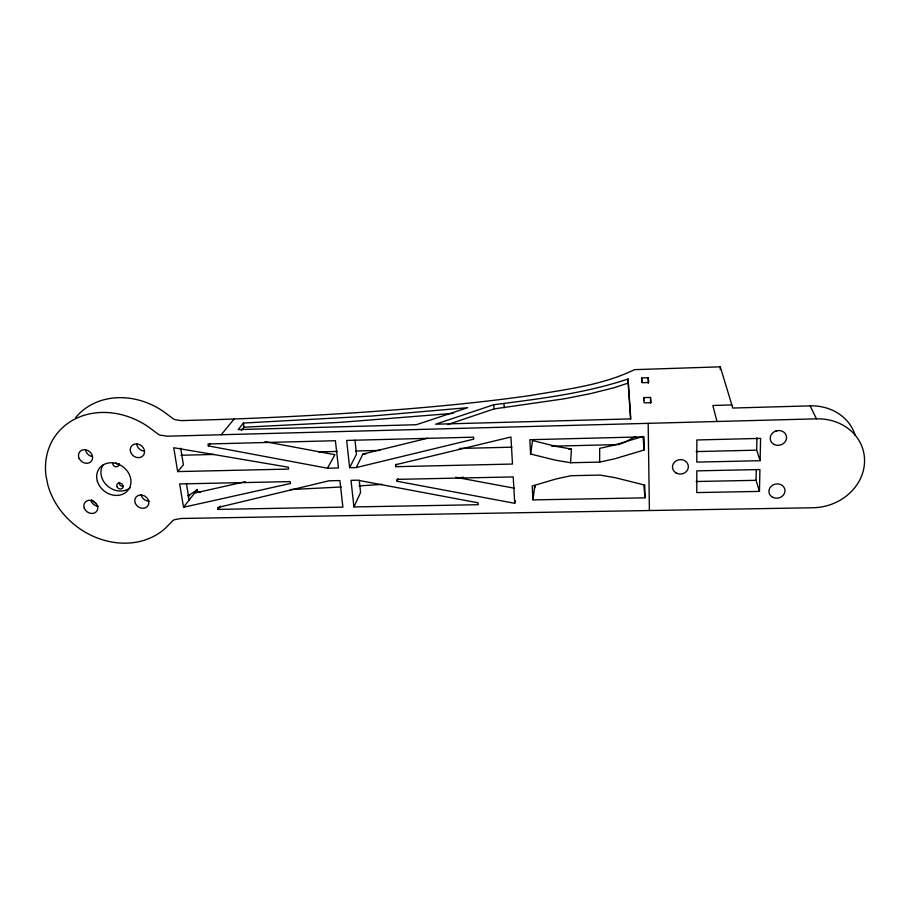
<?xml version="1.0" encoding="UTF-8"?>
<svg xmlns="http://www.w3.org/2000/svg" width="910" height="910" viewBox="0 0 910 910"><rect width="100%" height="100%" fill="white"/><g stroke="black" fill="none" stroke-linecap="round" stroke-linejoin="round"><path stroke-width="1.36" d="M599.656 462.098L599.69 448.346L614.364 445.115L642.983 436.459L644.212 449.972L614.75 458.799L599.656 462.098L570.593 462.746L555.271 460.13L530.598 454.033L529.859 439.712L644.018 436.834L644.212 449.972M720.265 369.653L720.288 366.832L634.441 369.653C602.329 385.362 566.088 389.309 531.281 395.384C489.159 401.435 446.81 405.667 404.404 409.147C340.215 414.255 275.889 417.713 211.53 419.76L180.942 420.613L175.004 419.647A11.637 10.215 38.1 0 1 173.184 418.782L163.709 411.673A69.808 59.821 36.6 0 0 75.598 417.644M759.452 491.4L759.918 469.526L696.81 470.868L696.776 492.583L759.452 491.4L756.062 480.321L756.278 469.583M760.112 460.699L760.589 438.392L696.844 439.974L696.821 462.109L760.112 460.699L756.676 450.166L756.927 437.858M570.593 462.746L571.434 449.028L556.545 446.491L532.555 440.576L530.598 454.033M532.953 499.897L532.236 485.997L556.101 478.956L571.093 475.702L600.043 475.088L615.217 477.693L644.758 485.098L644.951 497.838L532.953 499.897L534.818 485.371L534.943 487.862M514.73 503.31L513.217 476.92L396.908 479.365L397.09 481.265L514.73 503.31L515.162 500.659M397.09 481.265L398.091 478.74M395.702 466.682L395.531 464.771L510.931 436.993L512.489 464.054L395.702 466.682L396.726 464.214M353.922 506.938L351.01 480.332L357.584 480.196L478.125 502.82L478.262 504.709L353.922 506.938L360.576 492.526L359.268 480.207M356.231 467.569L473.735 439.143L473.598 437.164L346.653 440.429L349.633 467.717L356.231 467.569L362.919 454.045L427.677 438.233M349.633 467.717L356.492 454.192L355.002 440.167M327.452 468.218L338.474 467.967L335.403 440.713L208.049 443.989L208.333 445.9L327.452 468.218L334.903 454.716L265.06 441.68M218.047 509.384L217.774 507.541L328.92 480.798L339.896 480.571L342.888 507.143L218.047 509.384L220.402 506.096M183.513 507.257L290.449 483.483L290.21 481.606L179.679 483.938L183.513 507.257L197.231 489.671L197.652 492.333L200.484 492.276M241.412 430.521L243.994 427.222L243.402 423.059L371.633 416.041L467.695 407.68L416.302 424.731L238.227 429.588L243.402 423.059M188.165 496.905L189.815 494.812L197.231 489.671M221.221 434.741L234.166 418.987M208.333 445.9L210.108 443.762M177.655 471.585L288.595 469.094L288.356 467.205L173.742 447.731L177.655 471.585L183.399 464.817L180.703 448.164M635.635 436.402L624.647 442.351L618.095 444.762M189.815 494.812L187.915 495.472M447.834 424.515L493.971 408.931L564.621 398.751L591.09 393.495L614.205 387.705L628.184 383.053L628.093 378.97C584.709 393.518 538.913 398.899 493.709 404.734L435.617 424.208L630.778 418.884L628.093 378.97M194.558 493.095L245.325 481.697M459.413 477.693L463.554 477.261M453.123 413.367L340.476 422.342L243.994 427.222M382.337 484.37L358.972 485.917M341.193 486.998L290.426 489.569M641.652 377.968L648.182 377.752L648.739 382.496L642.13 382.7L641.652 377.968L641.721 382.041M643.632 397.625L650.479 397.42L651.094 402.641L644.155 402.834L643.632 397.625L643.677 400.457M731.833 404.927L712.826 405.473L716.978 421.501M855.207 435.23A48.469 43.02 -14.8 0 0 810.15 405.86L732.778 408.044L720.288 366.832M816.418 418.839L167.486 436.186L160.217 435.173A12.046 10.499 37.7 0 1 158.317 434.286L148.489 426.949A72.208 61.391 36.2 0 0 75.985 418.52A72.208 61.391 36.2 0 0 46.069 476.339L47.843 484.928A72.208 61.391 36.2 0 0 98.61 538.47A72.208 61.391 36.2 0 0 165.745 527.902L172.843 520.634A11.568 9.896 31.7 0 1 174.39 519.724L181.101 518.472L812.983 507.757A49.925 44.101 -14.2 0 0 864.534 462.212A49.925 44.101 -14.2 0 0 816.418 418.839L810.15 405.86M180.965 455.262L213.623 454.465M318.716 451.895L337.178 451.44M355.639 450.996L379.788 450.404M459.322 448.459L511.864 447.174M551.631 446.207L616.957 444.603M362.919 454.045L365.661 453.976M568.613 449.096L571.434 449.028M696.173 451.587L756.676 450.166M696.139 481.515L756.062 480.321M455.683 477.261L514.309 488.204M186.47 483.801L189.109 500.079M643.825 484.518L644.951 497.838M628.184 383.053L630.584 419.146M493.709 404.734L493.971 408.931M503.969 403.539L504.22 407.737M648.182 377.752L648.261 383.19M648.17 423.332L649.399 510.533M650.479 397.42L650.559 403.084M96.483 503.981A63.245 54.202 36.6 0 1 91.535 499.772M144.212 451.064A7.428 6.415 37.1 0 1 136.625 443.841M92.001 456.524A7.405 6.29 38.2 0 1 85.62 450.2M98.246 506.29A7.257 6.108 35.7 0 1 91.136 501.069M149.172 501.148A7.28 6.234 34.4 0 1 141.118 494.767M130.198 487.714A17.893 15.242 36.3 0 1 107.915 486.327A17.893 15.242 36.3 0 1 102.955 465.055M119.051 463.838A3.367 2.878 36.9 0 1 115.809 466.739A3.367 2.878 36.9 0 1 112.703 462.815M119.483 464.202A3.356 2.866 37 0 1 115.763 462.655M123.373 486.395A3.321 2.832 35.8 0 1 119.267 482.402M777.072 430.714A7.985 7.189 -14.7 0 1 775.149 431.476M130.608 452.111A7.53 6.484 37 0 0 142.813 455.978A7.53 6.484 37 0 0 138.707 444.273A7.53 6.484 37 0 0 130.608 452.111M135.431 503.537A7.382 6.29 34.3 0 0 147.602 506.233A7.382 6.29 34.3 0 0 142.449 495.176A7.382 6.29 34.3 0 0 135.431 503.537M84.266 508.155A7.36 6.177 35.5 0 0 96.198 511.852A7.36 6.177 35.5 0 0 91.944 500.637A7.36 6.177 35.5 0 0 84.266 508.155M79.159 458.469A7.507 6.359 38 0 0 91.421 461.165A7.507 6.359 38 0 0 86.029 449.858A7.507 6.359 38 0 0 79.159 458.469M97.347 481.185A18.052 15.345 36.2 0 0 126.194 492.082A18.052 15.345 36.2 0 0 117.913 464.032A18.052 15.345 36.2 0 0 97.347 481.185M116.935 486.52A3.344 2.844 35.7 0 0 122.338 488.34A3.344 2.844 35.7 0 0 120.586 483.176A3.344 2.844 35.7 0 0 116.935 486.52M676.176 473.018A7.94 7.212 -6.1 0 0 688.358 466.978A7.94 7.212 -6.1 0 0 676.733 460.505A7.94 7.212 -6.1 0 0 676.176 473.018M774.114 444.467A8.236 7.382 -14.1 0 0 786.57 437.755A8.236 7.382 -14.1 0 0 774.49 431.59A8.236 7.382 -14.1 0 0 774.114 444.467M772.749 497.338A8.076 7.144 -10.9 0 0 785 490.922A8.076 7.144 -10.9 0 0 773.125 484.905A8.076 7.144 -10.9 0 0 772.749 497.338"/></g></svg>
